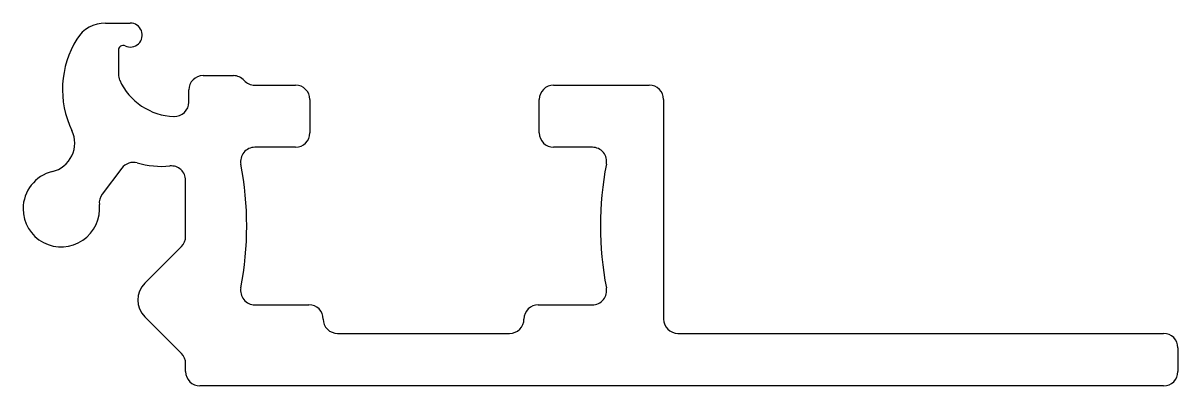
# Model space of a CAD drawing. Extents: x 54.9 to 79.1, y 33.7 to 41.3.
import ezdxf

# ---------------------------------------------------------------- set-up
doc = ezdxf.new("R2010")
doc.units = 0
doc.layers.get('0').update_dxf_attribs({"linetype": 'CONTINUOUS'})

msp = doc.modelspace()

# ---------------------------------------------------------------- linework, layer by layer
at = {"color": 0, "linetype": 'CONTINUOUS'}
for p, q in [((56.639, 41.338), (57.154, 41.338)), ((56.906, 40.768), (56.906, 40.267)), ((58.68, 40.237), (59.313, 40.237)), ((58.38, 39.681), (58.38, 39.937)), ((59.76, 40.037), (60.612, 40.037)), ((66.012, 40.037), (68.013, 40.037)), ((60.912, 39.737), (60.912, 39.037)), ((65.712, 39.037), (65.712, 39.737)), ((68.313, 39.737), (68.313, 35.137)), ((60.612, 38.737), (59.763, 38.737)), ((66.822, 38.737), (66.012, 38.737)), ((56.979, 38.299), (56.567, 37.752)), ((58.313, 36.868), (58.313, 38.046)), ((57.459, 35.891), (58.225, 36.656)), ((59.763, 35.437), (60.892, 35.437)), ((65.692, 35.437), (66.822, 35.437)), ((58.225, 34.418), (57.459, 35.183)), ((61.492, 34.837), (65.092, 34.837)), ((68.613, 34.837), (78.773, 34.837)), ((79.073, 34.537), (79.073, 34.037)), ((58.313, 34.037), (58.313, 34.206)), ((78.773, 33.737), (58.613, 33.737))]:
    msp.add_line(p, q, dxfattribs=at)
for centre, radius, start, end in [((56.634, 40.637), 0.701, 89.6297, 148.413), ((57.154, 41.087), 0.251, 245.1327, 90), ((57.737, 39.95), 2, 148.1829, 205.6328), ((57.006, 40.768), 0.1, 65.1327, 180), ((57.206, 40.267), 0.3, 180, 204.4329), ((58.117, 40.68), 1.3, 204.4329, 267.9286), ((58.68, 39.937), 0.3, 90, 180), ((59.313, 39.937), 0.3, 41.8103, 90), ((59.76, 40.337), 0.3, 221.8103, 270), ((60.612, 39.737), 0.3, 360, 90), ((66.012, 39.737), 0.3, 90, 179.9998), ((68.013, 39.737), 0.3, 360, 90), ((58.08, 39.681), 0.3, 267.9286, 360), ((55.383, 38.821), 0.61, 283.5127, 25.6328), ((60.612, 39.037), 0.3, 270, 0), ((66.012, 39.037), 0.3, 179.9998, 270.0002), ((59.763, 38.437), 0.3, 90, 190.961), ((66.822, 38.437), 0.3, 349.039, 90.0002), ((57.218, 38.119), 0.3, 74.3235, 142.9994), ((55.713, 37.45), 0.8, 103.5127, 180), ((57.813, 40.237), 1.9, 254.3235, 275.2159), ((58.013, 38.046), 0.3, 360, 95.2159), ((52.792, 37.087), 6.8, 349.039, 10.961), ((73.792, 37.087), 6.8, 169.039, 190.961), ((56.806, 37.572), 0.3, 142.9994, 186.3436), ((55.713, 37.45), 0.8, 180, 6.3436), ((58.013, 36.868), 0.3, 314.9991, 359.9991), ((57.813, 35.537), 0.5, 134.9994, 224.9994), ((59.763, 35.737), 0.3, 169.039, 270), ((66.822, 35.737), 0.3, 270, 10.961), ((60.892, 35.137), 0.3, 359.9995, 90), ((65.692, 35.137), 0.3, 90, 180.0005), ((61.492, 35.137), 0.3, 179.9995, 270), ((65.092, 35.137), 0.3, 270, 0.0005), ((68.613, 35.137), 0.3, 180, 270), ((78.773, 34.537), 0.3, 360, 90), ((58.013, 34.206), 0.3, 359.9994, 44.9995), ((58.613, 34.037), 0.3, 180.0005, 270.0005), ((78.773, 34.037), 0.3, 270, 0)]:
    msp.add_arc(centre, radius, start, end, dxfattribs=at)

doc.saveas('drawing.dxf')
